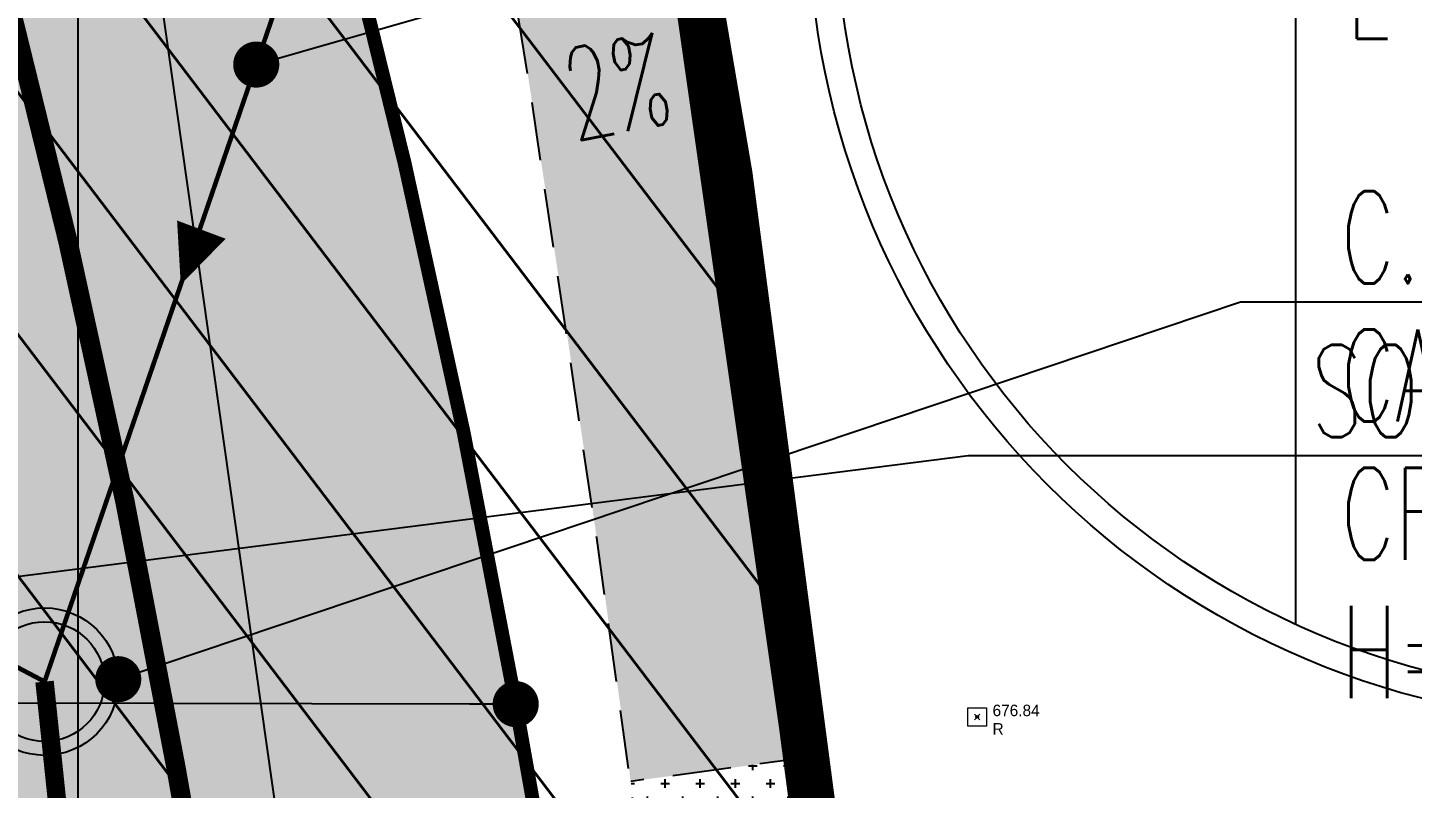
# Model space of a CAD drawing. Extents: x 350769 to 354978, y 6304672 to 6307963.
# Drawn here: x 352299.45 to 352314.47, y 6305808.07 to 6305816.33 of the extents above; entities that cross this region are included whole.
import ezdxf
from ezdxf import colors
from ezdxf.entities.mleader import LeaderData, LeaderLine
from ezdxf.enums import TextEntityAlignment as Align
from ezdxf.math import Vec2, Vec3

# ---------------------------------------------------------------- set-up
doc = ezdxf.new("R2010")
doc.units = 0
doc.header["$PDMODE"] = 35
doc.header["$PDSIZE"] = 0.03
for name, pattern in [('3-5', [8, 3, -5]), ('4.0 - LO RECABARREN - DESNIVEL NUEVO$0$HIDDEN', [0.375, 0.25, -0.125]), ('CENTER', [50.800000000000004, 31.75, -6.35, 6.35, -6.35]), ('CONTINUA', [0]), ('CONTINUOS', [0]), ('DASHDOT', [1, 0.5, -0.25, 0, -0.25]), ('DASHED', [19.049999999999997, 12.7, -6.35])]:
    doc.linetypes.add(name, pattern=pattern)
doc.layers.get('0').update_dxf_attribs({"linetype": 'CONTINUOUS'})
doc.layers.get('Defpoints').update_dxf_attribs({"linetype": 'CONTINUOUS'})
for name, color, linetype in [('00-S2_ALL AREA APORTANTES', 150, 'CONTINUOUS'), ('00_All ext_Camara', 3, 'CONTINUOUS'), ('00_All ext_Colector', 1, 'CONTINUOUS'), ('00_All ext_Descarga sum', 1, 'CONTINUOUS'), ('00_All ext_Txt', 4, 'CONTINUOUS'), ('00_Demarc_Proyectado', 150, 'CONTINUOUS'), ('00_Demarcacion Proyectada', 150, 'CONTINUOUS'), ('02_Geo ext_Eje', 4, 'CONTINUOUS'), ('02_Geo ext_Geometria', 2, 'CONTINUOUS'), ('03_Pav ext_Escurrimiento', 2, 'CONTINUOUS'), ('03_Pav ext_HCV', 34, 'CONTINUOUS'), ('03_Pav ext_Txt', 2, 'CONTINUOS'), ('03_Pav ext_Vereda HC', 42, 'CONTINUOUS'), ('03_Pav proy_Solera Tipo A', 1, 'CONTINUOUS'), ('03_S2_Pav ext_Borde vereda', 7, 'CONTINUOUS'), ('05_All ext_Txt', 4, 'CONTINUOUS'), ('1-coordenadas', 8, 'CONTINUOUS'), ('C-TINN', 5, 'CONTINUOUS'), ('V-NODE-TEXT DIC 2012', 31, 'CONTINUOUS')]:
    doc.layers.add(name, color=color, linetype=linetype)
doc.layers.add('0_ASD_LINEA OFICIAL', color=253, linetype='DASHDOT', lineweight=20)
doc.layers.add('0_ASD_TOPOGRAFIA_ELEMENTOS', color=7, linetype='CONTINUOS', lineweight=5, true_color=0xbdbdbd)
doc.styles.add('ROMANS', font='romans.shx', dxfattribs={"width": 0.65})
doc.dimstyles.new('Principal', dxfattribs={"dimscale": 0, "dimtxt": 2, "dimasz": 2, "dimexe": 1, "dimexo": 1, "dimtad": 1, "dimrnd": 0.05, "dimzin": 1, "dimtxsty": 'ROMANS', "dimcen": 2.5, "dimclrt": 2, "dimaunit": 2, "dimadec": 0, "dimazin": 0, "dimtfac": 1, "dimtmove": 0, "dimatfit": 3, "dimfxl": 1, "dimfxlon": 1, "dimarcsym": 0})

# ---------------------------------------------------------------- blocks, each defined once
blk = doc.blocks.new('COORDENADAS')
at = {"layer": '1-coordenadas'}
blk.add_line((120, -900.625), (120, -0.625), dxfattribs=at)
blk = doc.blocks.new('_Dot')
at = {"color": 0, "linetype": 'ByBlock', "lineweight": -2}
blk.add_line((-0.5, 0), (-1, 0), dxfattribs=at)
at = {"color": 0, "linetype": 'ByBlock', "const_width": 0.5}
blk.add_lwpolyline([(-0.25, 0, 1), (0.25, 0, 1)], format="xyb", close=True, dxfattribs=at)
blk = doc.blocks.new('CAMARA')
at = {"layer": '00_All ext_Camara', "ltscale": 0.5}
for radius in [0.8, 0.65]:
    blk.add_circle((0, 0), radius, dxfattribs=at)
blk = doc.blocks.new('A$C27410629')
at = {"true_color": 0x136734, "transparency": 33554559}
h = blk.add_hatch(dxfattribs=at)
h.set_pattern_fill('ANSI31', color=116, scale=0.5)
h.set_pattern_definition([(45, (-8759.562515186517, -519.1035735587502), (-1.122532015133644, 1.122532015133644), [])])
h.paths.add_polyline_path([(137.5068959888558, 1252.464406617455, 0.1176268807227723), (109.8147584422568, 1254.193915082657, 0.06692451075002814), (94.44469839795602, 1249.334472017372, 0.3153492887079504), (64.30173641118381, 1196.270282113329, 0.02268268711599586), (65.7292635223912, 1185.310127003227), (112.3603922077091, 1218.953454515778), (153.4782689701005, 1161.962272479494), (172.1053089193083, 1139.480769404351), (187.9579650288579, 1141.807885415954), (193.565073162812, 1120.465553675225), (224.197974734232, 1050.129297271156), (250.6203797236194, 989.4787086543838), (268.1526288855184, 972.7353945672494, 7.254700715645028e-06), (291.4898137452492, 983.2987389690225), (238.1945199318034, 1105.633967029937), (205.2934048173047, 1181.112163638985), (177.0531538182076, 1197.651557407602)])
at = {"layer": '0_ASD_LINEA OFICIAL', "ltscale": 8}
blk.add_lwpolyline([(114.9295391364831, 875.6988427083161, 0.5, 0.5, 0), (112.8244554788325, 906.0747714292856, 0.5, 0.5, -0.01839968131736236), (112.3788302622124, 919.8258565111228, 0.5, 0.5, 0.0170041331631064), (112.1852634065508, 927.2860438747557, 0.5, 0.5, 0), (111.3489708615935, 941.8104037326485, 0.5, 0.5, 0), (108.7270231850425, 988.6663986975327, 0.5, 0.5, 0), (107.4871410249871, 1010.673084823044, 0.5, 0.5, 0.01375160255981204), (105.3969465088849, 1035.562361611197, 0.5, 0.5, 0.02907839639481551), (96.49739032833118, 1087.586790840495, 0.5, 0.5, 0)], format="xyseb", dxfattribs=at)
blk = doc.blocks.new('A$C6F2B269D')
at = {"layer": '00_Demarc_Proyectado', "color": 252, "linetype": '3-5', "const_width": 0.21, "flags": 128}
blk.add_lwpolyline([(82.30740964703728, 661.0821437006816, 0.02733620413502747), (86.40819187089801, 647.0247128726915, 0.01389778310747963), (96.08309840282891, 621.8047154098749), (101.0871212197817, 607.4689418654889, -0.01594199517033634), (101.7503586574458, 605.5740366866812), (103.2437068076106, 601.2907052515075), (107.6179151921533, 588.1072988472879, -0.001471364464962477), (109.3451930027222, 582.7465085694566, 0.0003503325646420315), (111.2138875277014, 575.7528403708711, 0.0002790619518113187), (112.7091123184073, 570.1850084112957, -0.007216463948727801), (115.4357376792468, 557.5454750778154), (115.9402275919565, 554.6163737997413), (116.5273097803583, 551.5569845587015), (117.1950853312737, 548.5114659173414), (117.6569051787374, 546.4056657264009, 0.01589649867110529), (118.7066637304379, 541.5519617982209), (119.1920976318652, 539.6894834069535), (119.8872883188305, 536.8625070992857), (120.5072365354281, 534.0330037493259), (121.0576709149755, 531.1620961166918), (121.5621614442207, 528.3151112506166, -0.01881501735132804), (124.7141774625634, 494.8031834000722), (125.5973423320102, 479.1286156382412)], format="xyb", dxfattribs=at)
blk = doc.blocks.new('*D1325')
at = {"layer": '02_Geo ext_Geometria', "color": 0, "lineweight": -2}
for p, q in [((352300.2571249851, 6305821.179553131), (352293.0526427834, 6305872.084163801)), ((352295.4602516845, 6305820.500656114), (352301.2472577356, 6305821.319685698)), ((352303.4857793633, 6305798.366894358), (352300.5373901196, 6305819.19928763)), ((352298.9691711973, 6305795.70773184), (352304.7561772483, 6305796.526761424))]:
    blk.add_line(p, q, dxfattribs=at)
at = {"layer": '02_Geo ext_Geometria', "color": 0}
for points in [[(352300.8674343696, 6305819.245998485), (352300.2073458694, 6305819.152576774), (352300.2571249851, 6305821.179553131)], [(352303.8158236133, 6305798.413605213), (352303.1557351131, 6305798.320183503), (352303.7660444978, 6305796.386628857)]]:
    blk.add_solid(points, dxfattribs=at)
at = {"layer": 'Defpoints', "color": 0}
for p in [(352300.2571249851, 6305821.179553131), (352294.4701189341, 6305820.360523547), (352297.9790384468, 6305795.567599273)]:
    blk.add_point(p, dxfattribs=at)
at = {"layer": '02_Geo ext_Geometria', "color": 2, "insert": (352301.9428005028, 6305848.390217969), "char_height": 2, "attachment_point": 5, "rotation": 278.05551741294784, "style": 'ROMANS'}
blk.add_mtext('DEMARCACION PARA\\PGENERACION MEDIANA L=25.04m, E=3m\\PSEGUN REDEVU FIG. 6.02.109A, VEL=30 Km/Hr', dxfattribs=at)
blk = doc.blocks.new('TOPOGRAFIA')
at = {"layer": '1-coordenadas', "color": 9, "linetype": '4.0 - LO RECABARREN - DESNIVEL NUEVO$0$HIDDEN', "lineweight": 0, "ltscale": 50, "true_color": 0xbdbdbd}
blk.add_line((390300, 6302300), (390300, 6303200), dxfattribs=at)
at = {"layer": 'C-TINN', "color": 9, "linetype": 'Continuous', "lineweight": 0, "true_color": 0xbdbdbd, "elevation": 676.844}
blk.add_lwpolyline([(390309.652, 6302808.749000001), (390309.652, 6302808.949), (390309.852, 6302808.949), (390309.852, 6302808.749000001), (390309.652, 6302808.749000001)], dxfattribs=at)
at = {"layer": 'C-TINN', "color": 9, "linetype": 'Continuous', "lineweight": 0, "true_color": 0xbdbdbd}
blk.add_point((390309.752, 6302808.849, 676.844), dxfattribs=at)
at = {"layer": 'V-NODE-TEXT DIC 2012', "color": 9, "lineweight": 0, "true_color": 0xbdbdbd}
blk.add_point((390309.752, 6302808.849), dxfattribs=at)
for s, p in [('676.84', (390309.9187893218, 6302808.857210678)), ('R', (390309.9187893218, 6302808.657210679))]:
    blk.add_text(s, height=0.125, dxfattribs=at).set_placement(p)

msp = doc.modelspace()

# ---------------------------------------------------------------- hatches: boundary and pattern name
at = {"layer": '00-S2_ALL AREA APORTANTES', "linetype": 'DASHED', "lineweight": 40, "ltscale": 0.25}
h = msp.add_hatch(dxfattribs=at)
h.set_pattern_fill('ANSI31', color=82, scale=0.5, angle=82.24516604670926)
h.set_pattern_definition([(127.2451660467093, (0, 0), (-1.263734244477452, -0.9607975902004564), [])])
h.paths.add_polyline_path([(352306.3807942825, 6305819.117799884), (352295.0884123106, 6305816.907855188, -0.01191989280373658), (352297.9312160493, 6305795.997457074, -0.008644304995690749), (352299.3676899669, 6305780.760271824), (352310.8338726707, 6305781.641551691, 0.008644305015838563), (352309.360080003, 6305797.274590085, 0.01213712483486666)])
at = {"layer": '03_Pav ext_HCV'}
h = msp.add_hatch(dxfattribs=at)
h.set_pattern_fill('SWAMP', color=256, scale=0.025, angle=-5.87842838446813e-10, style=0)
h.set_pattern_definition([(359.9999999994121, (0, 0), (0.3175000000056422, 0.5499261309017425), [0.079375, -0.555625]), (90, (0.0396875, -4.071855352894005e-13), (-0.3174999999943578, 0.5499261309082575), [0.0396875, -1.06016476181]), (90, (0.049609375, -5.089819191117507e-13), (-0.3174999999943578, 0.5499261309082575), [0.03175, -1.06810226181]), (90, (0.029765625, -3.053891514670504e-13), (-0.3174999999943578, 0.5499261309082575), [0.03175, -1.06810226181]), (59.99999999941215, (0.05953125000000001, -6.107783029341008e-13), (-0.3174999995629745, 0.5499261311573168), [0.0254, -0.6096]), (119.9999999994121, (0.01984375, -2.035927676447003e-13), (-0.6349999995686166, 2.555744082988348e-10), [0.0254, -0.6095999999999999])])
edge = h.paths.add_edge_path()
edge.add_arc((352255.6514188262, 6305960.768561013), 0.599999999815614, 191.9514691496421, 355.64546403772914, ccw=False)
edge.add_arc((352299.0099265395, 6305969.946318371), 44.91919923955465, 191.6658296358077, 191.9514692419105, ccw=False)
edge.add_line((352255.0185973321, 6305960.863509616), (352248.081969223, 6305960.934174656))
edge.add_arc((352299.0099402692, 6305969.946321257), 51.71921326964939, 188.0125546043461, 190.0350986097179, ccw=False)
edge.add_line((352247.7956332604, 6305962.737175757), (352247.5933790787, 6305962.739245436))
edge.add_arc((352299.0099400224, 6305969.946321218), 51.91921301986801, 187.9791811746272, 192.0602721956314)
edge.add_arc((352199.3402524834, 6305948.651266193), 50.00000000039631, 5.603786495054521, 12.060272197908205, ccw=False)
edge.add_arc((352392.3306048812, 6305968.564464315), 144.0158244128988, 185.9908039763554, 195.0562448022858)
edge.add_arc((352250.3616441584, 6305930.374585824), 2.999999999990829, -16.830452786371893, 15.056244805261883, ccw=False)
edge.add_line((352253.2331413829, 6305929.505964106), (352252.1730538667, 6305926.001517582))
edge.add_arc((352255.0445510914, 6305925.132895864), 3.000000000078503, 163.1695472165251, 198.1695471278938)
edge.add_line((352252.1941373186, 6305924.197405979), (352253.6743436066, 6305919.687255245))
edge.add_arc((352724.8274718164, 6306085.563654833), 499.5000001621212, 199.395368407941, 202.5348664857197)
edge.add_line((352263.4660523044, 6305894.132490316), (352270.4835561002, 6305874.028396281))
edge.add_line((352270.4835561002, 6305874.028396281), (352273.2707851611, 6305865.934655451))
edge.add_arc((352276.1073052185, 6305866.911463493), 2.999999997625722, 199.0020922092213, 234.0030550664058)
edge.add_line((352274.3440788782, 6305864.484318491), (352276.8060087542, 6305862.695759085))
edge.add_arc((352275.0427147998, 6305860.268663202), 2.999999998861598, 17.976358873421987, 54.00145895205287, ccw=False)
edge.add_arc((351377.62995625, 6305569.090905882), 946.4692075335428, 17.705959740508376, 17.976358882171894, ccw=False)
edge.add_arc((357281.0140933145, 6307189.909914849), 5176.320896709785, 194.9225132431592, 195.0618194246107)
edge.add_arc((351852.5182094521, 6305745.765267482), 441.2561193208333, 9.340975593544385, 12.967921437104394, ccw=False)
edge.add_line((352287.9232248081, 6305817.385344562), (352288.2932955506, 6305814.23131831))
edge.add_line((352288.2932955505, 6305814.23131831), (352288.556189446, 6305811.159070406))
edge.add_line((352288.556189446, 6305811.159070406), (352288.6828133637, 6305808.103275038))
edge.add_line((352288.6828133636, 6305808.103275038), (352288.6807285153, 6305805.12398981))
edge.add_line((352288.6807285153, 6305805.12398981), (352288.6092793708, 6305802.155500177))
edge.add_line((352288.6092793709, 6305802.155500177), (352288.5385588186, 6305799.226877157))
edge.add_line((352288.5385588185, 6305799.226877157), (352288.5361089172, 6305796.285459767))
edge.add_line((352288.5361089172, 6305796.285459767), (352288.6606066756, 6305793.322802561))
edge.add_line((352288.6606066757, 6305793.322802561), (352288.9776214956, 6305790.356590182))
edge.add_line((352288.9776214956, 6305790.356590182), (352289.2667194252, 6305787.391679982))
edge.add_arc((351857.8604374729, 6305746.823325542), 433.3095561949214, 3.2255215721556283, 5.372151809320712, ccw=False)
edge.add_line((352290.4835447785, 6305771.204025184), (352291.5073636008, 6305753.03225037))
edge.add_line((352291.5073636008, 6305753.03225037), (352291.7070469219, 6305753.04350076))
edge.add_line((352291.7070469219, 6305753.04350076), (352291.6057934174, 6305754.84065065))
edge.add_line((352291.6057934174, 6305754.84065065), (352297.8958611807, 6305755.195040347))
edge.add_line((352297.8958611807, 6305755.195040347), (352296.9732527153, 6305771.569662839))
edge.add_arc((351858.011277849, 6305746.838039265), 439.658126938678, 3.224701051998732, 6.060573711160266)
edge.add_arc((352297.2009027639, 6305793.468227534), 1.999999999945699, 6.0606032980845725, 186.0606032980846, ccw=False)
edge.add_arc((351858.0066100705, 6305746.837588159), 443.6628162556967, 3.2174491819467903, 6.060568264745598, ccw=False)
edge.add_line((352300.970088474, 6305771.738418037), (352301.889529958, 6305755.420048267))
edge.add_line((352301.889529958, 6305755.420048267), (352309.1779688022, 6305755.830687346))
edge.add_line((352309.1779688022, 6305755.830687346), (352309.2792270561, 6305754.033537723))
edge.add_line((352309.2792270561, 6305754.033537723), (352309.4789103771, 6305754.044788113))
edge.add_line((352309.4789103771, 6305754.044788113), (352308.4582130164, 6305772.160307639))
edge.add_arc((351858.026905306, 6305746.839206588), 451.1424621161254, 3.217509190957019, 7.539579774229185)
edge.add_line((352305.2689961692, 6305806.03408208), (352304.7455512949, 6305808.988031756))
edge.add_line((352304.7455512949, 6305808.988031756), (352304.1808837735, 6305811.933175369))
edge.add_line((352304.1808837735, 6305811.933175369), (352303.5401878046, 6305814.857373458))
edge.add_line((352303.5401878046, 6305814.857373458), (352302.8274122161, 6305817.755858347))
edge.add_line((352302.8274122161, 6305817.755858347), (352302.075551627, 6305820.640550791))
edge.add_line((352302.075551627, 6305820.640550791), (352301.3220615624, 6305823.531676728))
edge.add_line((352301.3220615624, 6305823.531676728), (352300.6043908857, 6305826.44999525))
edge.add_line((352300.6043908857, 6305826.44999525), (352299.9559355062, 6305829.407400539))
edge.add_line((352299.9559355062, 6305829.407400539), (352299.3837902197, 6305832.388950938))
edge.add_line((352299.3837902198, 6305832.388950938), (352298.8768079829, 6305835.332522813))
edge.add_arc((351856.2238069345, 6305746.557349243), 451.4672864997702, 11.3403685631499, 13.00836214571421)
edge.add_arc((357281.0141064764, 6307189.90991859), 5162.32091039141, 194.9999834352568, 195.0646242227706, ccw=False)
edge.add_arc((357281.0140933443, 6307189.909914741), 5162.320896710597, 194.9187546239438, 194.9999834317184, ccw=False)
edge.add_arc((351377.6299613106, 6305569.090907512), 960.4692022168862, 17.68558151632977, 18.02844618382028)
edge.add_line((352290.9429864215, 6305866.345691443), (352286.5571026578, 6305879.564286219))
edge.add_line((352286.5571026577, 6305879.564286219), (352285.089030816, 6305883.770091476))
edge.add_arc((352287.921436428, 6305884.758766574), 3.00000000000159, 164.2426501821883, 199.2419723032852, ccw=False)
edge.add_line((352285.0341752024, 6305885.573458304), (352285.9408526945, 6305888.786570912))
edge.add_arc((352283.0535914148, 6305889.60126246), 3.000000002455213, 344.2426538189762, 379.2411689964759)
edge.add_line((352285.8860108904, 6305890.589897847), (352282.1573449449, 6305901.27196557))
edge.add_arc((352724.8274525011, 6306085.563652018), 479.4999998099783, 199.395368406686, 202.6028577441358, ccw=False)
edge.add_arc((352393.2912200603, 6305968.810549641), 128.006675327017, 193.016727209686, 199.3823276590643, ccw=False)
edge.add_line((352268.5737594662, 6305939.97890121), (352268.0511918454, 6305942.428266004))
edge.add_arc((352265.117222249, 6305941.802308811), 2.999999999947059, 12.04339099301802, 47.04339098477581)
edge.add_line((352267.161555146, 6305943.99791875), (352264.8998369973, 6305946.103817322))
edge.add_arc((352266.9387829881, 6305948.304430703), 3.000000000202452, 189.0152663069359, 227.1838055316551, ccw=False)
edge.add_arc((352397.7490099663, 6305969.233422893), 135.4739126586583, 186.6172443952364, 189.0883468522246, ccw=False)
edge.add_arc((352283.0444826448, 6305955.925683667), 19.99999999932083, 179.0500227967767, 186.6144373405826, ccw=False)
edge.add_arc((352329.3286668209, 6305955.158210921), 66.29054675840784, 173.5738066357326, 179.0500227988331, ccw=False)
edge.add_line((352263.4546331051, 6305962.577663161), (352263.2536023675, 6305962.579711155))
edge.add_arc((352329.3286647912, 6305955.158211122), 66.49054471909311, 173.5914414723838, 175.1486086872951)
edge.add_line((352263.076328847, 6305960.781423635), (352256.2565885358, 6305960.850897912))
edge.add_arc((352287.8820255478, 6305959.080068656), 31.67497596615481, 176.7951366368892, 177.026829017293)
at = {"layer": '03_Pav ext_Vereda HC'}
h = msp.add_hatch(dxfattribs=at)
h.set_pattern_fill('DOTS', color=256, scale=0.2)
h.set_pattern_definition([(0, (0, 0), (0.15875, 0.3175), [0, -0.3175])])
h.paths.add_polyline_path([(352308.8709641562, 6305801.474383838), (352306.8887746775, 6305801.206663442, -0.002312392251556453), (352307.3724514893, 6305797.052479996, -0.001501694242949042), (352307.6659697033, 6305794.352379392), (352309.6563880978, 6305794.548428529, 0.001509508916771299), (352309.360080003, 6305797.274590085, 0.002327494198401362)])
h.paths.add_polyline_path([(352289.5467381984, 6305887.6883738), (352284.4934801523, 6305902.165198877, -0.002235854084810781), (352282.8709058415, 6305906.110564322), (352281.0077352589, 6305905.383027479, 0.002219114618251176), (352282.6245770475, 6305901.450597731), (352287.6654299748, 6305887.009311456, -0.02801163819968891), (352295.1889280496, 6305862.773642969), (352295.5420393753, 6305861.293894651), (352297.4771473549, 6305861.801156754), (352297.1318183495, 6305863.24829248, 0.02800020001931309)])
h.paths.add_polyline_path([(352300.4605238149, 6305849.299019394), (352299.1023297425, 6305854.990667459), (352297.1672217632, 6305854.483405355), (352298.5135927869, 6305848.841302959, -0.02288744813647289), (352305.9932355928, 6305808.149702447), (352307.9753026139, 6305808.416958992, 0.02289333085315938)])
h.paths.add_polyline_path([(352310.3380922634, 6305787.581625375), (352308.3476541904, 6305787.38557384, -0.008378830987155333), (352309.4534412991, 6305772.272809466), (352310.4772600282, 6305754.101036287), (352309.8799348922, 6305754.067382297), (352310.1032369318, 6305750.073619771), (352310.7022868952, 6305750.107370939), (352312.1182583502, 6305724.975273479), (352314.1054017508, 6305725.087231438), (352312.6901566711, 6305750.378627263), (352311.4502745105, 6305772.38531336, 0.008388061891574808)])
h = msp.add_hatch(dxfattribs=at)
h.set_pattern_fill('CROSS', color=0, scale=0.03, style=0)
h.set_pattern_definition([(0, (0, 0), (0.1905, 0.1905), [0.09524999999999999, -0.28575]), (90, (0.04762499999999999, -0.04762499999999999), (-0.1905, 0.1905), [0.09524999999999999, -0.28575])])
edge = h.paths.add_edge_path()
edge.add_line((352307.975302614, 6305808.416958991), (352305.9932320348, 6305808.149701967))
edge.add_arc((351858.0282603718, 6305746.839347835), 452.1411011629769, 7.666513775076282, 7.7933190646903086, ccw=False)
edge.add_line((352306.1278250563, 6305807.158130071), (352306.6232080671, 6305807.225930483))
edge.add_line((352306.6232080671, 6305807.225930483), (352308.1098009699, 6305807.426044786))
edge.add_arc((351858.0113161966, 6305746.838048867), 454.1580685672714, 7.666531104867881, 7.792689412074336)
edge = h.paths.add_edge_path()
edge.add_line((352308.7495591636, 6305802.4670663), (352306.7674600504, 6305802.199135))
edge.add_line((352306.7674600504, 6305802.199135), (352306.8887846018, 6305801.206664784))
edge.add_line((352306.8887846018, 6305801.206664784), (352308.8709641562, 6305801.474383838))
edge.add_arc((351858.0110960553, 6305746.838020075), 454.1582905873198, 6.909559250761221, 7.035727391383185)

# ---------------------------------------------------------------- linework, layer by layer
at = {"layer": '00_All ext_Colector', "const_width": 0.2, "flags": 128}
msp.add_lwpolyline([(352299.6336311304, 6305809.232049747), (352302.5527226966, 6305781.259425526)], dxfattribs=at)
at = {"layer": '00_All ext_Descarga sum', "linetype": 'DASHED', "ltscale": 0.05, "const_width": 0.04999999999999999}
for points in [[(352299.6336311304, 6305809.232049747), (352302.5889455425, 6305817.848091731)], [(352299.6336311304, 6305809.232049747), (352288.4784916673, 6305815.128211772)]]:
    msp.add_lwpolyline(points, dxfattribs=at)
at = {"layer": '00_All ext_Txt', "color": 2, "extrusion": (-1.416213386670241e-07, -4.084490918731606e-07, 0.9999999999999066), "elevation": -2.625497168957908}
msp.add_lwpolyline([(352301.1112883329, 6305813.540070195, 0, 0.5624999999999994, 0), (352301.3348838516, 6305814.136555783, 0.1042479130453781, 0.1042479130453781, 0)], format="xyseb", dxfattribs=at)
at = {"layer": '02_Geo ext_Eje', "linetype": 'CENTER', "ltscale": 0.1, "const_width": 0.3, "flags": 128}
msp.add_lwpolyline([(352349.7941651538, 6305360.986179136), (352333.730647102, 6305385.38433976), (352322.6458402493, 6305532.966928915), (352325.4724959098, 6305533.689154229), (352324.9782857499, 6305541.216464717, -0.0430730453013547), (352325.4043864983, 6305548.019489972), (352326.0198571174, 6305553.01487301, 0.05674665632110694), (352326.2788606426, 6305558.677124443, 0.05308272784427227), (352322.9614058803, 6305581.537460914, -0.01173297564317641), (352321.9004653953, 6305586.060311737, -0.03774260609729224), (352321.6830361507, 6305587.704308246), (352320.6277056487, 6305606.515025469), (352318.8943534349, 6305637.411035581), (352316.7892697772, 6305667.786964302, -0.01839968131736236), (352316.3436445606, 6305681.538049384, 0.0170041331631064), (352316.1500777049, 6305688.998236747), (352315.31378516, 6305703.522596605), (352312.6918374834, 6305750.37859157), (352311.4519553233, 6305772.385277696, 0.04284702778135696), (352300.4622046267, 6305849.298983713), (352297.6372102505, 6305860.812147494, -0.02489181545741437), (352297.1334991439, 6305863.248256867, 0.02800017550214639), (352289.5484196059, 6305887.688338341), (352284.4951609651, 6305902.165163189, -0.01403462392197003), (352274.89911931, 6305927.159126756, -0.04113116294258884), (352269.6940778159, 6305947.022319873, -0.02268268711599493), (352268.2665507096, 6305957.982474986, -0.3153492887079679), (352298.4095126963, 6306011.04666489, -0.06692451075014695), (352313.7795727407, 6306015.906107956, -0.1176268807226383), (352341.4717102872, 6306014.17659949, -0.04427558294686633), (352351.2156783136, 6306010.23293681), (352375.9867660315, 6305996.563964897, 0.01750675280627598), (352388.786832347, 6305990.07447422, -0.01158997276834812), (352405.9888539106, 6305981.141746201, 0.08945083964984361), (352438.5952116063, 6305970.960527497, 0.02074857105791634), (352449.544421333, 6305970.831563836, 0.0292650525021234), (352464.9223092185, 6305972.191836654, 0.01455169345075628), (352487.5069752938, 6305976.196742449, 0.03211360147220694), (352533.7798942258, 6305988.647599383, 0.007917335729782708), (352545.8890500274, 6305992.906879501, -0.04034445951146756), (352609.0597757554, 6306011.041688719), (352610.0312597433, 6306011.236337244), (352708.3522053605, 6306025.119196359)], format="xyb", dxfattribs=at)
at = {"layer": '02_Geo ext_Geometria'}
msp.add_lwpolyline([(352313.2057768347, 6305825.396766516), (352313.2057768347, 6305809.855236382)], dxfattribs=at)
for radius in [8.850000000031127, 8.550000000031126]:
    msp.add_circle((352316.7719667159, 6305817.626001449), radius, dxfattribs=at)
at = {"layer": '03_Pav proy_Solera Tipo A', "linetype": 'CONTINUOS', "ltscale": 0.1}
msp.add_lwpolyline([(352309.4789103773, 6305754.044788112, 0.15, 0.15, 0), (352308.4582130166, 6305772.160307639, 0.15, 0.15, 0.01886082652702399), (352305.2689961693, 6305806.03408208, 0.15, 0.15, 0), (352304.745551295, 6305808.988031756, 0.15, 0.15, 0), (352304.1808837736, 6305811.933175369, 0.15, 0.15, 0), (352303.5401878047, 6305814.857373458, 0.15, 0.15, 0), (352302.8274122162, 6305817.755858347, 0.15, 0.15, 0), (352302.0755516271, 6305820.640550791, 0.15, 0.15, 0), (352301.3220615626, 6305823.531676728, 0.15, 0.15, 0), (352300.6043908858, 6305826.44999525, 0.15, 0.15, 0), (352299.9559355063, 6305829.407400539, 0.15, 0.15, 0), (352299.3837902198, 6305832.388950938, 0.15, 0.15, 0), (352298.876807983, 6305835.332522813, 0.15, 0.15, 0.007278123485410577), (352296.1051893558, 6305848.179591782, 0.15, 0.15, -0.0002820486507788759)], format="xyseb", dxfattribs=at)
at = {"layer": '03_S2_Pav ext_Borde vereda', "linetype": 'DASHED', "ltscale": 0.05}
msp.add_lwpolyline([(352309.4789103773, 6305754.044788112), (352310.4772600282, 6305754.101036287), (352309.4534412991, 6305772.272809466, 0.04284352137090551), (352298.5135927869, 6305848.841302959), (352295.1889280496, 6305862.773642969, 0.02801163819968925), (352287.6654299748, 6305887.009311456), (352282.6245770475, 6305901.450597731, -0.01400388170869964), (352273.0108519603, 6305926.495241336, -0.063285784862066), (352266.2728023789, 6305957.804273788, -0.02154081616241021), (352266.0299973136, 6305962.551427328), (352263.8567137015, 6305962.573567073)], format="xyb", dxfattribs=at)
msp.add_lwpolyline([(352308.0234468646, 6305808.423450633), (352305.9932320348, 6305808.149701967)], dxfattribs=at)

# ---------------------------------------------------------------- block references
at = {"color": 252, "linetype": 'DASHED'}
msp.add_blockref('COORDENADAS', (352180, 6306200.625), dxfattribs=at)
at = {"layer": '00_All ext_Camara', "color": 211, "linetype": 'CONTINUA', "rotation": 90.00000002110816}
msp.add_blockref('CAMARA', (352299.6336311304, 6305809.232049747), dxfattribs=at)
at = {"layer": '00_Demarcacion Proyectada'}
msp.add_blockref('A$C6F2B269D', (352180.000001075, 6305277.145685619), dxfattribs=at)
at = {"layer": '03_S2_Pav ext_Borde vereda', "linetype": 'Continuous'}
msp.add_blockref('A$C27410629', (352203.9623478023, 6304761.713605438), dxfattribs=at)

# ---------------------------------------------------------------- texts
at = {"layer": '03_Pav ext_Escurrimiento', "style": 'ROMANS', "oblique": 359.8722847085243, "width": 0.5978430108135433}
msp.add_text('2%%%', height=0.9996819884283765, rotation=10.76082688539348, dxfattribs=at).set_placement((352305.9378757585, 6305815.199146307), align=Align.CENTER)

# ---------------------------------------------------------------- dimensions: what is measured, and where the dimension line sits
at = {"layer": '02_Geo ext_Geometria'}
dim = msp.add_aligned_dim(p1=(352297.9790384466, 6305795.567599273), p2=(352294.4701189338, 6305820.360523548), distance=-5.844676936737063, text='DEMARCACION PARA\\PGENERACION MEDIANA L=25.04m, E=3m\\PSEGUN REDEVU FIG. 6.02.109A, VEL=30 Km/Hr', dimstyle='Principal', override={"dimaunit": 0, "dimfxl": 30, "dimarcsym": 1}, dxfattribs=at)
dim.commit()
dim.dimension.update_dxf_attribs({"geometry": '*D1325', "text_midpoint": (352301.9428005028, 6305848.390217969)})

# ---------------------------------------------------------------- leaders
at = {"layer": '03_Pav ext_Txt'}
ml = msp.add_multileader_mtext('Standard', dxfattribs=at)
ml.set_content('{\\C256;SOLERA TIPO "A" PLINTO 0.15m PROYECTADA}', color=2, style='ROMANS')
ml.set_leader_properties(color=7)
ml.set_arrow_properties(name='DOT')
ml.build(insert=Vec2(0, 0))
ml.multileader.update_dxf_attribs({"text_left_attachment_type": 6, "text_right_attachment_type": 6, "dogleg_length": 0.4164050059420628, "arrow_head_size": 0.5})
ctx = ml.context
ctx.base_point, ctx.char_height, ctx.arrow_head_size, ctx.landing_gap_size, ctx.plane_origin, ctx.plane_x_axis, ctx.plane_y_axis = Vec3(352311.1992102303, 6305811.685739208, 3.228480799435816e-08), 1, 0.5, 0.05000000250530529, Vec3(352334.642496532, 6305850.094623809, 1.191769223371605e-07), Vec3(1, 0, 5.672434878555774e-09), Vec3(6.806587941347077e-18, 1, -1.199941134111365e-09)
ctx.left_attachment, ctx.right_attachment, ctx.text_align_type = 6, 6, 2
notes = []
notes.append((ctx, [(0, (1, 1, 0), (352309.6537366751, 6305811.685739208, 2.351820989616856e-08), (1, 0, 5.672434878555774e-09), 1.545473555162543, [(1, [(352304.745551295, 6305808.988031756, -1.086077811825932e-09), (352288.6450766511, 6305809.013969272, -9.244607932462143e-08)], 0, [])])]))
ctx.mtext.insert, ctx.mtext.text_direction, ctx.mtext.width, ctx.mtext.alignment, ctx.mtext.line_spacing_factor, ctx.mtext.line_spacing_style, ctx.mtext.flow_direction, ctx.mtext.extrusion = Vec3(352320.7849245185, 6305812.885739208, 8.521921869779174e-08), Vec3(1, 0, 5.672434878555774e-09), 10.17368098323086, 3, 0.8999999999999998, 2, 5, Vec3(-5.672434878555774e-09, 1.19994113411135e-09, 1)
at = {"layer": '05_All ext_Txt'}
ml = msp.add_multileader_mtext('Standard', dxfattribs=at)
ml.set_content('{\\C256;DESCARGA SUM \\PHDPE DN 300\\PL=9.1m i=1%min}', color=2, style='ROMANS')
ml.set_leader_properties(color=7)
ml.set_arrow_properties(name='DOT')
ml.build(insert=Vec2(0, 0))
ml.multileader.update_dxf_attribs({"text_left_attachment_type": 6, "text_right_attachment_type": 6, "dogleg_length": 1.040329146316736, "arrow_head_size": 0.5})
ctx = ml.context
ctx.base_point, ctx.char_height, ctx.arrow_head_size, ctx.landing_gap_size, ctx.plane_origin, ctx.plane_x_axis, ctx.plane_y_axis = Vec3(352313.7093874246, 6305819.007912441, -5.443188311670586e-08), 1, 0.5, 0.05000000250530529, Vec3(352320.5694923379, 6305832.473350023, -1.649952747696355e-08), Vec3(1, -1.387778780781446e-15, -3.517525297178413e-09), Vec3(1.403991249853975e-15, 1, 4.609055430399856e-09)
ctx.left_attachment, ctx.right_attachment = 6, 6
notes.append((ctx, [(0, (1, 1, 0), (352312.6690582783, 6305819.007912441, -5.077249902714472e-08), (1, -1.414019315748806e-15, -3.51752529717841e-09), 1.040329146316736, [(1, [(352301.9301791634, 6305815.927497849, -2.719602167596088e-08)], 0, [])])]))
ctx.mtext.insert, ctx.mtext.text_direction, ctx.mtext.rotation, ctx.mtext.line_spacing_factor, ctx.mtext.line_spacing_style, ctx.mtext.flow_direction, ctx.mtext.extrusion = Vec3(352313.7593874271, 6305820.207912441, -4.907689287389743e-08), Vec3(1, -1.387778780781446e-15, -3.517525297178413e-09), 6.283185307179584, 0.8999999999999998, 2, 5, Vec3(3.517525297178408e-09, -4.609055430399862e-09, 1)
ml = msp.add_multileader_mtext('Standard', dxfattribs=at)
ml.set_content('{\\C256;C.I. n°24\\PCA=676.22^JCRs=675.02\\PH=1.20m}', color=2, style='ROMANS')
ml.set_leader_properties(color=7)
ml.set_arrow_properties(name='DOT')
ml.build(insert=Vec2(0, 0))
ml.multileader.update_dxf_attribs({"text_left_attachment_type": 6, "text_right_attachment_type": 6, "dogleg_length": 0.4164050059420628, "arrow_head_size": 0.5})
ctx = ml.context
ctx.base_point, ctx.char_height, ctx.arrow_head_size, ctx.landing_gap_size, ctx.plane_origin, ctx.plane_x_axis, ctx.plane_y_axis = Vec3(352313.6483707476, 6305813.353641934, -2.575449856646849e-07), 1, 0.5, 0.05000000250530529, Vec3(352293.1714985825, 6305750.003179468, 2.708990260899905e-08), Vec3(1, -2.775557561562891e-16, -5.041539005118686e-09), Vec3(2.631196363540177e-16, 1, -2.863435111305193e-09)
ctx.left_attachment, ctx.right_attachment = 6, 6
notes.append((ctx, [(0, (1, 1, 0), (352312.6080416013, 6305813.353641934, -2.523001256953672e-07), (1, -2.775557561562891e-16, -5.041539005118686e-09), 1.040329146316736, [(0, [(352300.4331845281, 6305809.258777339, -1.791947218244913e-07)], 0, [])])]))
ctx.mtext.insert, ctx.mtext.text_direction, ctx.mtext.width, ctx.mtext.line_spacing_factor, ctx.mtext.line_spacing_style, ctx.mtext.flow_direction, ctx.mtext.extrusion = Vec3(352313.6983707501, 6305814.553641934, -2.612331847611376e-07), Vec3(1, -2.775557561562891e-16, -5.041539005118686e-09), 6.728604887088298, 0.8999999999999998, 2, 5, Vec3(5.041539005118687e-09, 2.863435111305191e-09, 1)
for ctx, leaders in notes:
    for number, flags, end, landing, length, lines in leaders:
        leader = LeaderData()
        leader.index, (leader.has_last_leader_line, leader.has_dogleg_vector, leader.attachment_direction) = number, flags
        leader.last_leader_point, leader.dogleg_vector, leader.dogleg_length = Vec3(end), Vec3(landing), length
        for number, points, colour, breaks in lines:
            line = LeaderLine()
            line.index, line.vertices, line.color, line.breaks = number, Vec3.list(points), colors.encode_raw_color(colour), breaks
            leader.lines.append(line)
        ctx.leaders.append(leader)

# ---------------------------------------------------------------- next in the draw order: block references
at = {"layer": '0_ASD_TOPOGRAFIA_ELEMENTOS', "color": 30, "true_color": 0xf26507}
msp.add_blockref('TOPOGRAFIA', (-38000, 3000), dxfattribs=at)

doc.saveas('drawing.dxf')
